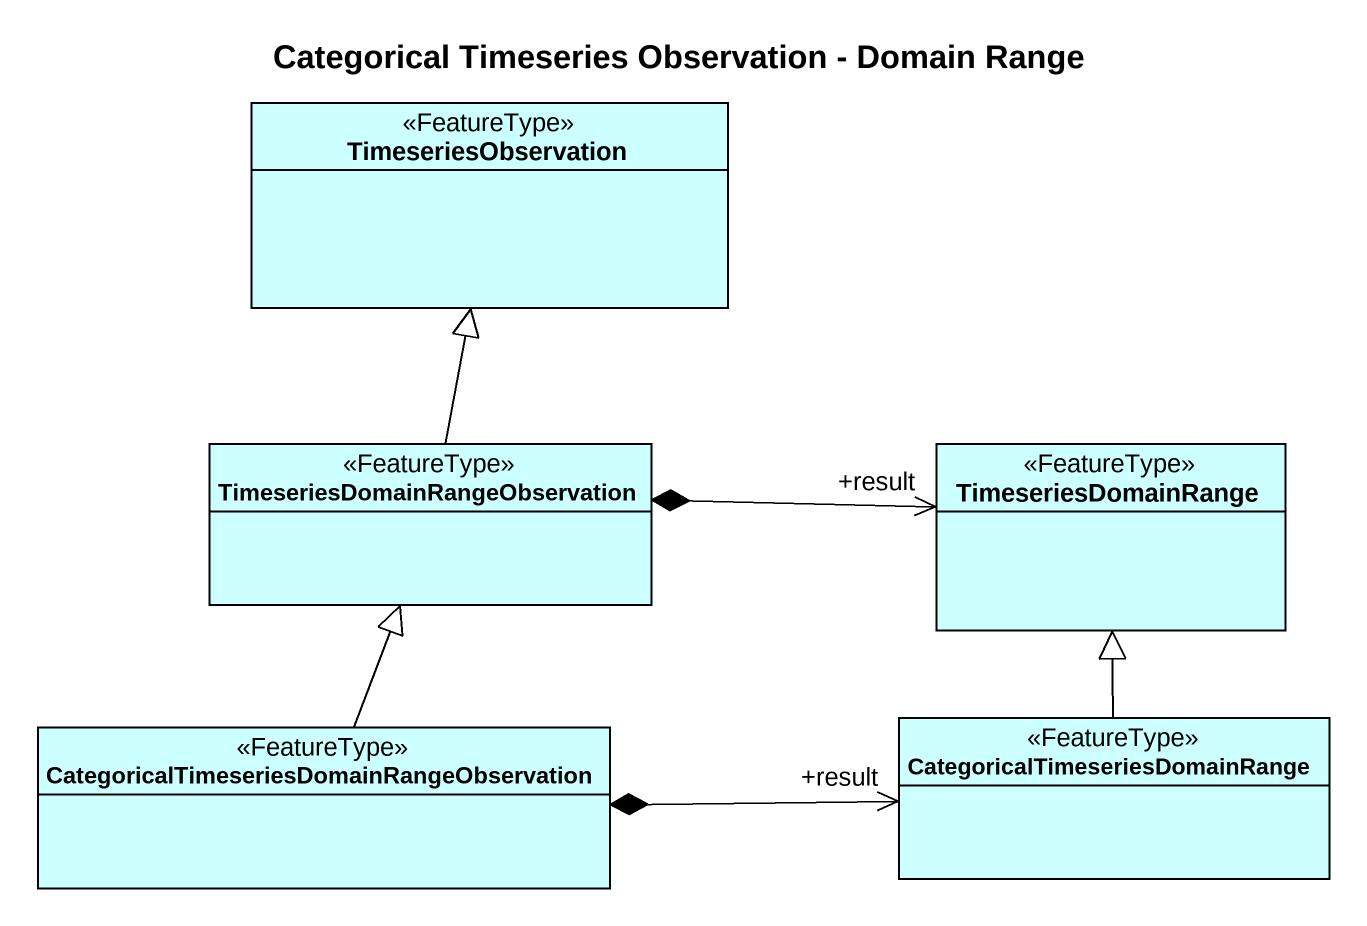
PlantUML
@startuml
title Categorical Timeseries Observation - Domain Range
hide circle
hide empty members
class TimeseriesObservation <<FeatureType>> #CCFFFF
class "TimeseriesDomainRangeObservation" as TimeseriesDomainRangeObserva <<FeatureType>> #CCFFFF
class TimeseriesDomainRange <<FeatureType>> #CCFFFF
class "CategoricalTimeseriesDomainRangeObservation" as CategoricalTimeseriesDomainR <<FeatureType>> #CCFFFF
class "CategoricalTimeseriesDomainRange" as CategoricalTimeseriesDomainR_2 <<FeatureType>> #CCFFFF
TimeseriesDomainRangeObserva -up-|> TimeseriesObservation
TimeseriesDomainRangeObserva *-right-> "+result" TimeseriesDomainRange
CategoricalTimeseriesDomainR -up-|> TimeseriesDomainRangeObserva
CategoricalTimeseriesDomainR *-right-> "+result" CategoricalTimeseriesDomainR_2
CategoricalTimeseriesDomainR_2 -up-|> TimeseriesDomainRange
@enduml
